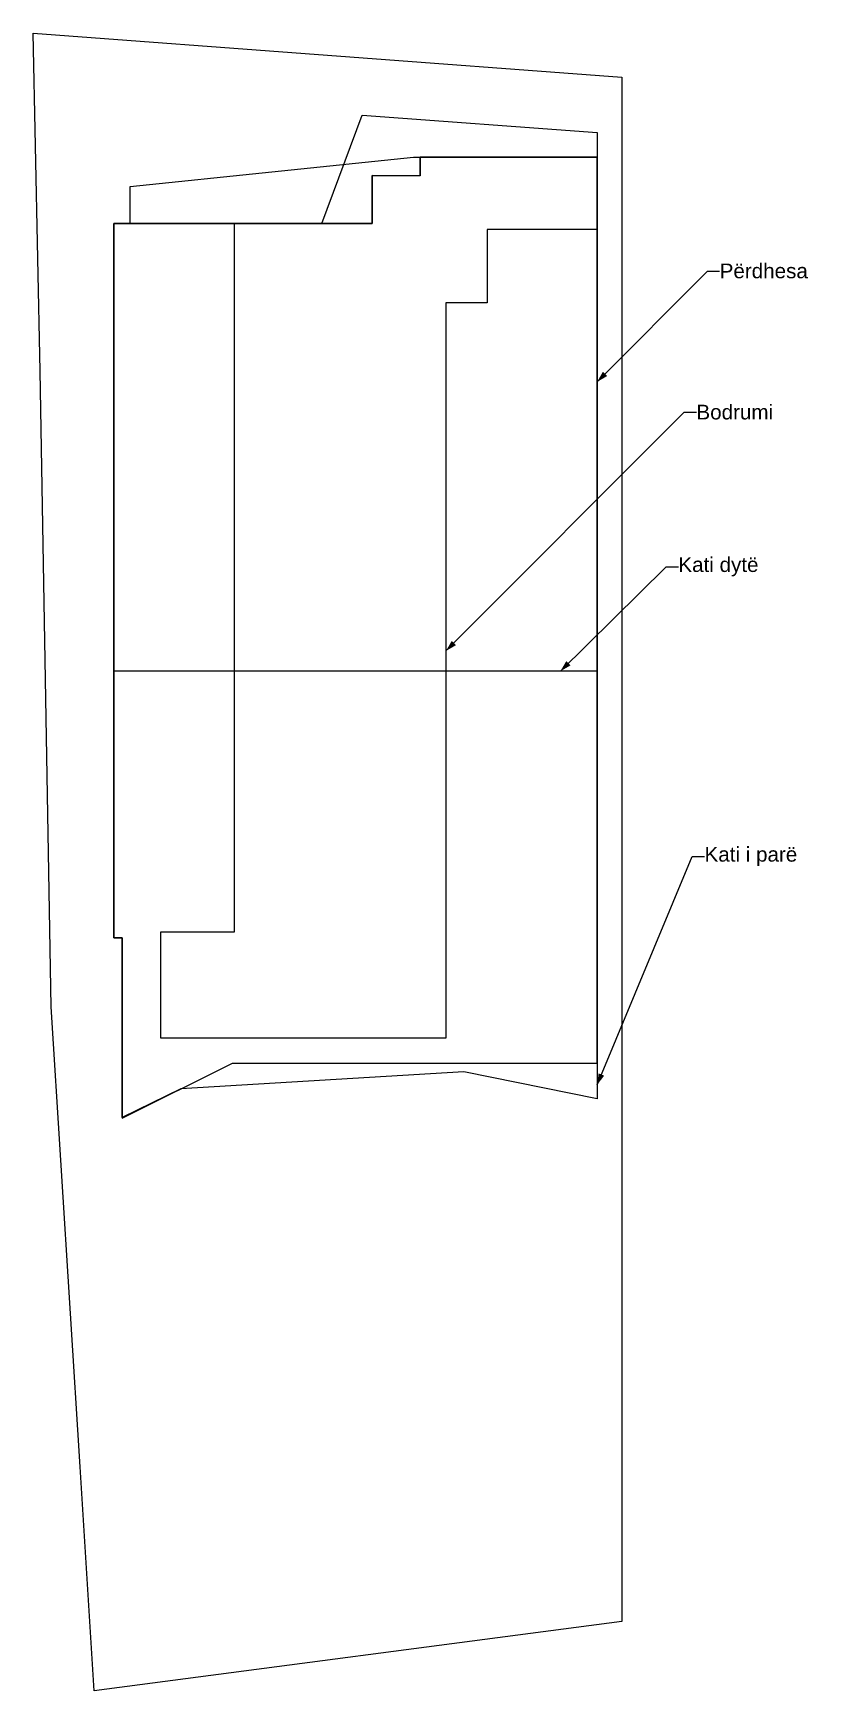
# Model space of a CAD drawing. Header units: millimetres. Extents: x -1761990 to -1730473, y -2848569 to -2781089.
import ezdxf

# ---------------------------------------------------------------- set-up
doc = ezdxf.new("R2010")
doc.units = ezdxf.units.MM
doc.header["$MEASUREMENT"] = 0
for name, color, linetype, lineweight in [('0_Pen_No__20', 1, 'Continuous', 0), ('A - Muret_Pen_No__46', 5, 'Continuous', 25), ('A - Parcela_Pen_No__20', 1, 'Continuous', 0), ('Annotation - Label_Pen_No__20', 1, 'Continuous', 0), ('Annotation - Label_Pen_No__46', 5, 'Continuous', 25)]:
    doc.layers.add(name, color=color, linetype=linetype, lineweight=lineweight)
for name, color, linetype, lineweight, true_color in [('0_Pen_No__3', 7, 'Continuous', 18, 0xff6600), ('0_Pen_No__4', 7, 'Continuous', 20, 0x029e21), ('Annotation - Label_Pen_No__3', 7, 'Continuous', 18, 0xff6600), ('Annotation - Label_Pen_No__4', 7, 'Continuous', 20, 0x029e21), ('Annotation - Label_Pen_No__45', 7, 'Continuous', 25, 0x40a5ff)]:
    doc.layers.add(name, color=color, linetype=linetype, lineweight=lineweight, true_color=true_color)
doc.styles.add('GENERATED_STYLE_1', font='arial.ttf')
doc.dimstyles.new('GENERATED_STYLE__1', dxfattribs={"dimtxt": 0.18, "dimasz": 456, "dimexe": 0.18, "dimexo": 0.0625, "dimgap": 0, "dimtad": 0, "dimtih": 1, "dimtoh": 1, "dimdec": 4, "dimzin": 0, "dimdsep": 46, "dimcen": 0.09, "dimadec": 0, "dimazin": 0, "dimtfac": 1, "dimtdec": 4, "dimtmove": 0, "dimatfit": 3, "dimldrblk": 'ARROWHEAD_5', "dimfxl": 0, "dimtolj": 1, "dimtzin": 0, "dimarcsym": 0})

# ---------------------------------------------------------------- blocks, each defined once
blk = doc.blocks.new('ARROWHEAD_5')
at = {"linetype": 'Continuous', "lineweight": 0}
blk.add_hatch(color=0, dxfattribs=at).paths.add_polyline_path([(-1, 0.2679), (0, 0), (-1, -0.2679)])
at = {"color": 0, "linetype": 'Continuous', "lineweight": 0}
blk.add_line((0, 0), (-1, 0), dxfattribs=at)

msp = doc.modelspace()

# ---------------------------------------------------------------- linework, layer by layer
at = {"layer": '0_Pen_No__20', "color": 1, "lineweight": 0}
msp.add_lwpolyline([(-1739296, -2807063), (-1739296, -2807060), (-1758710, -2807064), (-1758710, -2788838), (-1758046, -2788838), (-1758046, -2787334), (-1746521, -2786138), (-1739046, -2786138), (-1739046, -2807060), (-1739296, -2807060)], dxfattribs=at)
at = {"layer": '0_Pen_No__3', "color": 30, "lineweight": 0, "true_color": 0xff6600}
msp.add_lwpolyline([(-1758710, -2788838), (-1750246, -2788838), (-1748604, -2784428), (-1739046, -2785138), (-1739046, -2824466), (-1744471, -2823366), (-1755986, -2824056), (-1758363, -2825235), (-1758363, -2817916), (-1758710, -2817916)], close=True, dxfattribs=at)
at = {"layer": '0_Pen_No__4', "color": 104, "lineweight": 0, "true_color": 0x029e21}
msp.add_lwpolyline([(-1746246, -2786138), (-1739046, -2786138), (-1739046, -2789088), (-1743519, -2789088), (-1743519, -2792066), (-1745196, -2792066), (-1745196, -2821996), (-1756796, -2821996), (-1756796, -2817666), (-1753796, -2817666), (-1753796, -2788838), (-1748196, -2788838), (-1748196, -2786888), (-1746246, -2786888)], close=True, dxfattribs=at)
at = {"layer": 'A - Muret_Pen_No__46', "color": 5, "lineweight": 0}
for points in [[(-1739046, -2814761), (-1739046, -2786138), (-1746246, -2786138), (-1746246, -2786892), (-1748196, -2786888), (-1748196, -2788838), (-1758710, -2788838), (-1758710, -2814761)], [(-1758710, -2814761), (-1758710, -2817916), (-1758363, -2817916), (-1758363, -2825251), (-1753883, -2823016), (-1739296, -2823016), (-1739046, -2823016), (-1739046, -2814761)]]:
    msp.add_lwpolyline(points, dxfattribs=at)
at = {"layer": 'A - Parcela_Pen_No__20', "color": 1, "lineweight": 0}
msp.add_lwpolyline([(-1738046, -2845752), (-1759505, -2848569), (-1760079, -2839444), (-1761255, -2820719), (-1761707, -2794855), (-1761990, -2781089), (-1738046, -2782881)], close=True, dxfattribs=at)

# ---------------------------------------------------------------- texts
at = {"layer": 'Annotation - Label_Pen_No__20', "color": 1, "linetype": 'Continuous', "lineweight": 0, "insert": (-1735740, -2802813), "char_height": 600, "attachment_point": 4, "style": 'GENERATED_STYLE_1'}
msp.add_mtext('\\A1;{\\pql;\\fArial|b0|i0|c0|p34;Kati dytë}', dxfattribs=at)
at = {"layer": 'Annotation - Label_Pen_No__3', "color": 30, "linetype": 'Continuous', "lineweight": 18, "true_color": 0xff6600, "insert": (-1734675, -2814605), "char_height": 600, "attachment_point": 4, "style": 'GENERATED_STYLE_1'}
msp.add_mtext('\\A1;{\\pql;\\fArial|b0|i0|c0|p34;Kati i parë}', dxfattribs=at)
at = {"layer": 'Annotation - Label_Pen_No__4', "color": 104, "linetype": 'Continuous', "lineweight": 20, "true_color": 0x029e21, "insert": (-1735005, -2796518), "char_height": 600, "attachment_point": 4, "style": 'GENERATED_STYLE_1'}
msp.add_mtext('\\A1;{\\pql;\\fArial|b0|i0|c0|p34;Bodrumi}', dxfattribs=at)
at = {"layer": 'Annotation - Label_Pen_No__46', "color": 5, "linetype": 'Continuous', "lineweight": 25, "insert": (-1734060, -2790771), "char_height": 600, "attachment_point": 4, "style": 'GENERATED_STYLE_1'}
msp.add_mtext('\\A1;{\\pql;\\fArial|b0|i0|c0|p34;Përdhesa}', dxfattribs=at)

# ---------------------------------------------------------------- leaders
at = {"layer": 'Annotation - Label_Pen_No__20', "color": 1, "linetype": 'Continuous', "lineweight": 0, "annotation_type": 0, "has_hookline": 1, "hookline_direction": 0, "text_width": 3163}
msp.add_leader([(-1740539, -2807061), (-1736240, -2802813), (-1735740, -2802813)], dimstyle='GENERATED_STYLE__1', dxfattribs=at)
at = {"layer": 'Annotation - Label_Pen_No__3', "color": 30, "linetype": 'Continuous', "lineweight": 18, "true_color": 0xff6600, "annotation_type": 0, "has_hookline": 1, "hookline_direction": 0, "text_width": 3674}
msp.add_leader([(-1739046, -2823902), (-1735175, -2814605), (-1734675, -2814605)], dimstyle='GENERATED_STYLE__1', dxfattribs=at)
at = {"layer": 'Annotation - Label_Pen_No__4', "color": 104, "linetype": 'Continuous', "lineweight": 20, "true_color": 0x029e21, "annotation_type": 0, "has_hookline": 1, "hookline_direction": 0, "text_width": 3001}
msp.add_leader([(-1745196, -2806238), (-1735505, -2796518), (-1735005, -2796518)], dimstyle='GENERATED_STYLE__1', dxfattribs=at)
at = {"layer": 'Annotation - Label_Pen_No__45', "color": 161, "linetype": 'Continuous', "lineweight": 25, "true_color": 0x40a5ff, "annotation_type": 0, "has_hookline": 1, "hookline_direction": 0, "text_width": 3484}
msp.add_leader([(-1739046, -2795285), (-1734560, -2790771), (-1734060, -2790771)], dimstyle='GENERATED_STYLE__1', dxfattribs=at)

doc.saveas('drawing.dxf')
